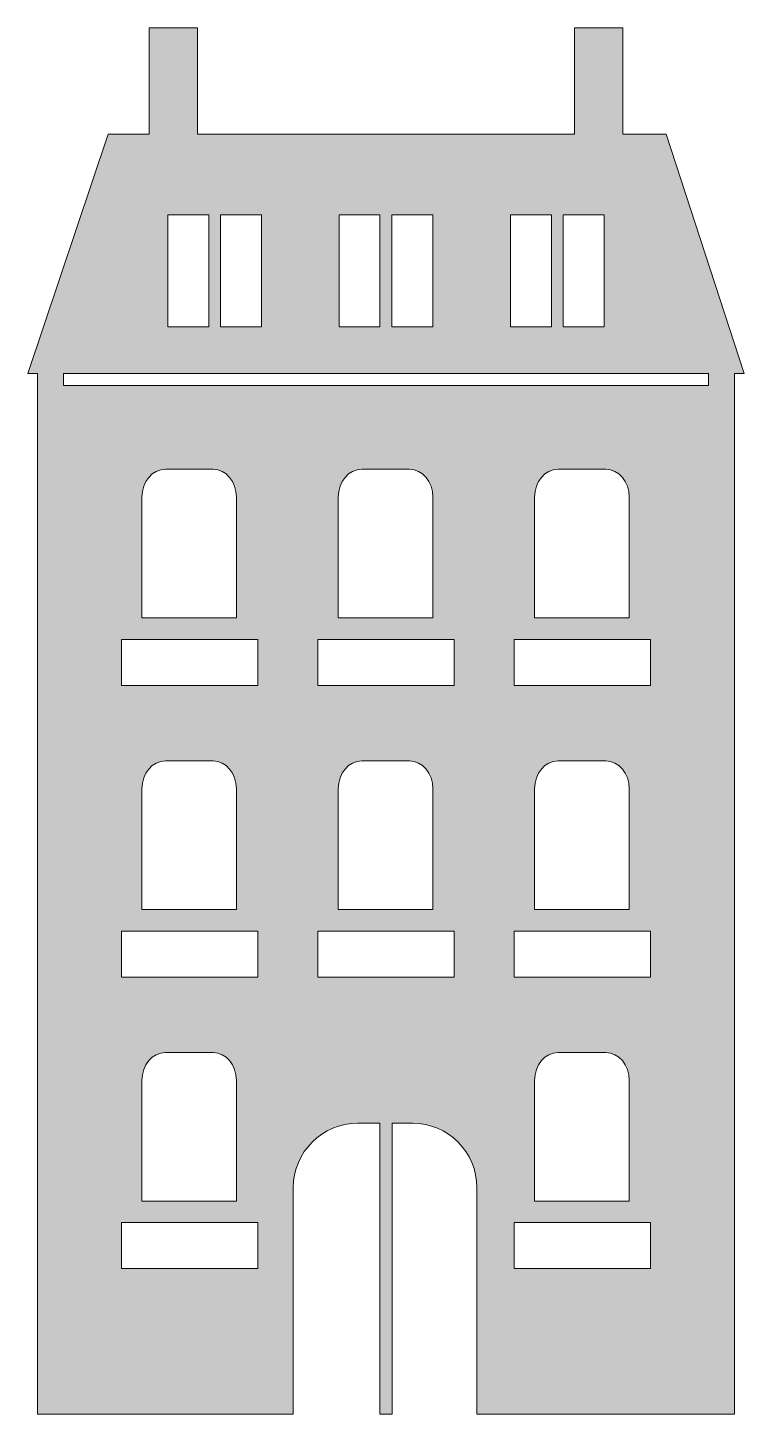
# Model space of a CAD drawing. Header units: inches. Extents: x 0 to 53, y 0 to 102.
import ezdxf

# ---------------------------------------------------------------- set-up
doc = ezdxf.new("R2010")
doc.units = ezdxf.units.IN
doc.header["$MEASUREMENT"] = 0
doc.layers.add('Layer 1', color=7, linetype='Continuous')

msp = doc.modelspace()

# ---------------------------------------------------------------- hatches: boundary and pattern name
at = {"layer": 'Layer 1'}
h = msp.add_hatch(color=252, dxfattribs=at)
h.dxf.hatch_style = 2
edge = h.paths.add_edge_path()
edge.add_spline(control_points=[(43.65, 93.81), (43.65, 93.81), (43.65, 101.6), (43.65, 101.6), (43.65, 101.6), (40.11, 101.6), (40.11, 101.6), (40.11, 101.6), (40.11, 93.81), (40.11, 93.81), (40.11, 93.81), (12.46, 93.81), (12.46, 93.81), (12.46, 93.81), (12.46, 101.6), (12.46, 101.6), (12.46, 101.6), (8.91, 101.6), (8.91, 101.6), (8.91, 101.6), (8.91, 93.81), (8.91, 93.81), (8.91, 93.81), (5.9, 93.81), (5.9, 93.81), (5.9, 93.81), (0, 76.26), (0, 76.26), (0, 76.26), (0.71, 76.26), (0.71, 76.26), (0.71, 76.26), (0.71, 0), (0.71, 0), (0.71, 0), (19.48, 0), (19.48, 0), (19.48, 0), (19.48, 16.6), (19.48, 16.6), (19.48, 19.21), (21.6, 21.33), (24.21, 21.33), (24.21, 21.33), (25.82, 21.33), (25.82, 21.33), (25.82, 21.33), (25.82, 0), (25.82, 0), (25.82, 0), (26.74, 0), (26.74, 0), (26.74, 0), (26.74, 21.33), (26.74, 21.33), (26.74, 21.33), (28.22, 21.33), (28.22, 21.33), (30.83, 21.33), (32.95, 19.21), (32.95, 16.6), (32.95, 16.6), (32.95, 0), (32.95, 0), (32.95, 0), (51.85, 0), (51.85, 0), (51.85, 0), (51.85, 76.26), (51.85, 76.26), (51.85, 76.26), (52.56, 76.26), (52.56, 76.26), (52.56, 76.26), (46.82, 93.81), (46.82, 93.81), (46.82, 93.81), (43.65, 93.81), (43.65, 93.81)], knot_values=[0, 0, 0, 0, 1, 1, 1, 2, 2, 2, 3, 3, 3, 4, 4, 4, 5, 5, 5, 6, 6, 6, 7, 7, 7, 8, 8, 8, 9, 9, 9, 10, 10, 10, 11, 11, 11, 12, 12, 12, 13, 13, 13, 14, 14, 14, 15, 15, 15, 16, 16, 16, 17, 17, 17, 18, 18, 18, 19, 19, 19, 20, 20, 20, 21, 21, 21, 22, 22, 22, 23, 23, 23, 24, 24, 24, 25, 25, 25, 26, 26, 26, 26], degree=3, periodic=1)
h.paths.add_polyline_path([(42.28, 87.88), (42.28, 79.68), (39.28, 79.68), (39.28, 87.88)])
h.paths.add_polyline_path([(35.41, 87.88), (38.41, 87.88), (38.41, 79.68), (35.41, 79.68)])
h.paths.add_polyline_path([(29.72, 87.88), (29.72, 79.68), (26.72, 79.68), (26.72, 87.88)])
h.paths.add_polyline_path([(22.84, 87.88), (25.84, 87.88), (25.84, 79.68), (22.84, 79.68)])
h.paths.add_polyline_path([(10.28, 87.88), (13.28, 87.88), (13.28, 79.68), (10.28, 79.68)])
h.paths.add_polyline_path([(14.15, 87.88), (17.15, 87.88), (17.15, 79.68), (14.15, 79.68)])
h.paths.add_polyline_path([(16.88, 10.67), (6.88, 10.67), (6.88, 14.04), (16.88, 14.04)])
edge = h.paths.add_edge_path()
edge.add_spline(control_points=[(8.38, 15.61), (8.38, 15.61), (8.38, 24.46), (8.38, 24.46), (8.38, 25.6), (9.15, 26.51), (10.1, 26.51), (10.1, 26.51), (13.6, 26.51), (13.6, 26.51), (14.54, 26.51), (15.31, 25.6), (15.31, 24.46), (15.31, 24.46), (15.31, 15.61), (15.31, 15.61), (15.31, 15.61), (8.38, 15.61), (8.38, 15.61)], knot_values=[0, 0, 0, 0, 1, 1, 1, 2, 2, 2, 3, 3, 3, 4, 4, 4, 5, 5, 5, 6, 6, 6, 6], degree=3, periodic=1)
h.paths.add_polyline_path([(16.88, 32.03), (6.88, 32.03), (6.88, 35.41), (16.88, 35.41)])
edge = h.paths.add_edge_path()
edge.add_spline(control_points=[(8.38, 36.98), (8.38, 36.98), (8.38, 45.83), (8.38, 45.83), (8.38, 46.96), (9.15, 47.88), (10.1, 47.88), (10.1, 47.88), (13.6, 47.88), (13.6, 47.88), (14.54, 47.88), (15.31, 46.96), (15.31, 45.83), (15.31, 45.83), (15.31, 36.98), (15.31, 36.98), (15.31, 36.98), (8.38, 36.98), (8.38, 36.98)], knot_values=[0, 0, 0, 0, 1, 1, 1, 2, 2, 2, 3, 3, 3, 4, 4, 4, 5, 5, 5, 6, 6, 6, 6], degree=3, periodic=1)
h.paths.add_polyline_path([(16.88, 53.4), (6.88, 53.4), (6.88, 56.77), (16.88, 56.77)])
edge = h.paths.add_edge_path()
edge.add_spline(control_points=[(8.38, 58.35), (8.38, 58.35), (8.38, 67.2), (8.38, 67.2), (8.38, 68.33), (9.15, 69.25), (10.1, 69.25), (10.1, 69.25), (13.6, 69.25), (13.6, 69.25), (14.54, 69.25), (15.31, 68.33), (15.31, 67.2), (15.31, 67.2), (15.31, 58.35), (15.31, 58.35), (15.31, 58.35), (8.38, 58.35), (8.38, 58.35)], knot_values=[0, 0, 0, 0, 1, 1, 1, 2, 2, 2, 3, 3, 3, 4, 4, 4, 5, 5, 5, 6, 6, 6, 6], degree=3, periodic=1)
h.paths.add_polyline_path([(31.28, 32.03), (21.28, 32.03), (21.28, 35.41), (31.28, 35.41)])
edge = h.paths.add_edge_path()
edge.add_spline(control_points=[(22.78, 36.98), (22.78, 36.98), (22.78, 45.83), (22.78, 45.83), (22.78, 46.96), (23.55, 47.88), (24.5, 47.88), (24.5, 47.88), (28, 47.88), (28, 47.88), (28.95, 47.88), (29.72, 46.96), (29.72, 45.83), (29.72, 45.83), (29.72, 36.98), (29.72, 36.98), (29.72, 36.98), (22.78, 36.98), (22.78, 36.98)], knot_values=[0, 0, 0, 0, 1, 1, 1, 2, 2, 2, 3, 3, 3, 4, 4, 4, 5, 5, 5, 6, 6, 6, 6], degree=3, periodic=1)
h.paths.add_polyline_path([(31.28, 53.4), (21.28, 53.4), (21.28, 56.77), (31.28, 56.77)])
edge = h.paths.add_edge_path()
edge.add_spline(control_points=[(22.78, 58.35), (22.78, 58.35), (22.78, 67.2), (22.78, 67.2), (22.78, 68.33), (23.55, 69.25), (24.5, 69.25), (24.5, 69.25), (28, 69.25), (28, 69.25), (28.95, 69.25), (29.72, 68.33), (29.72, 67.2), (29.72, 67.2), (29.72, 58.35), (29.72, 58.35), (29.72, 58.35), (22.78, 58.35), (22.78, 58.35)], knot_values=[0, 0, 0, 0, 1, 1, 1, 2, 2, 2, 3, 3, 3, 4, 4, 4, 5, 5, 5, 6, 6, 6, 6], degree=3, periodic=1)
h.paths.add_polyline_path([(45.68, 10.67), (35.68, 10.67), (35.68, 14.04), (45.68, 14.04)])
edge = h.paths.add_edge_path()
edge.add_spline(control_points=[(37.18, 15.61), (37.18, 15.61), (37.18, 24.46), (37.18, 24.46), (37.18, 25.6), (37.95, 26.51), (38.9, 26.51), (38.9, 26.51), (42.4, 26.51), (42.4, 26.51), (43.35, 26.51), (44.12, 25.6), (44.12, 24.46), (44.12, 24.46), (44.12, 15.61), (44.12, 15.61), (44.12, 15.61), (37.18, 15.61), (37.18, 15.61)], knot_values=[0, 0, 0, 0, 1, 1, 1, 2, 2, 2, 3, 3, 3, 4, 4, 4, 5, 5, 5, 6, 6, 6, 6], degree=3, periodic=1)
h.paths.add_polyline_path([(45.68, 32.03), (35.68, 32.03), (35.68, 35.41), (45.68, 35.41)])
edge = h.paths.add_edge_path()
edge.add_spline(control_points=[(37.18, 36.98), (37.18, 36.98), (37.18, 45.83), (37.18, 45.83), (37.18, 46.96), (37.95, 47.88), (38.9, 47.88), (38.9, 47.88), (42.4, 47.88), (42.4, 47.88), (43.35, 47.88), (44.12, 46.96), (44.12, 45.83), (44.12, 45.83), (44.12, 36.98), (44.12, 36.98), (44.12, 36.98), (37.18, 36.98), (37.18, 36.98)], knot_values=[0, 0, 0, 0, 1, 1, 1, 2, 2, 2, 3, 3, 3, 4, 4, 4, 5, 5, 5, 6, 6, 6, 6], degree=3, periodic=1)
h.paths.add_polyline_path([(45.68, 53.4), (35.68, 53.4), (35.68, 56.77), (45.68, 56.77)])
edge = h.paths.add_edge_path()
edge.add_spline(control_points=[(37.18, 58.35), (37.18, 58.35), (37.18, 67.2), (37.18, 67.2), (37.18, 68.33), (37.95, 69.25), (38.9, 69.25), (38.9, 69.25), (42.4, 69.25), (42.4, 69.25), (43.35, 69.25), (44.12, 68.33), (44.12, 67.2), (44.12, 67.2), (44.12, 58.35), (44.12, 58.35), (44.12, 58.35), (37.18, 58.35), (37.18, 58.35)], knot_values=[0, 0, 0, 0, 1, 1, 1, 2, 2, 2, 3, 3, 3, 4, 4, 4, 5, 5, 5, 6, 6, 6, 6], degree=3, periodic=1)
h.paths.add_polyline_path([(49.94, 75.39), (2.62, 75.39), (2.62, 76.26), (49.94, 76.26)])

# ---------------------------------------------------------------- linework, layer by layer
at = {"layer": 'Layer 1', "lineweight": 0}
for points in [[(10.28, 87.88), (13.28, 87.88), (13.28, 79.68), (10.28, 79.68), (10.28, 87.88)], [(14.15, 87.88), (17.15, 87.88), (17.15, 79.68), (14.15, 79.68), (14.15, 87.88)], [(22.84, 87.88), (25.84, 87.88), (25.84, 79.68), (22.84, 79.68), (22.84, 87.88)], [(29.72, 87.88), (29.72, 79.68), (26.72, 79.68), (26.72, 87.88), (29.72, 87.88)], [(35.41, 87.88), (38.41, 87.88), (38.41, 79.68), (35.41, 79.68), (35.41, 87.88)], [(42.28, 87.88), (42.28, 79.68), (39.28, 79.68), (39.28, 87.88), (42.28, 87.88)], [(49.94, 75.39), (2.62, 75.39), (2.62, 76.26), (49.94, 76.26), (49.94, 75.39)], [(16.88, 53.4), (6.88, 53.4), (6.88, 56.77), (16.88, 56.77), (16.88, 53.4)], [(31.28, 53.4), (21.28, 53.4), (21.28, 56.77), (31.28, 56.77), (31.28, 53.4)], [(45.68, 53.4), (35.68, 53.4), (35.68, 56.77), (45.68, 56.77), (45.68, 53.4)], [(16.88, 32.03), (6.88, 32.03), (6.88, 35.41), (16.88, 35.41), (16.88, 32.03)], [(31.28, 32.03), (21.28, 32.03), (21.28, 35.41), (31.28, 35.41), (31.28, 32.03)], [(45.68, 32.03), (35.68, 32.03), (35.68, 35.41), (45.68, 35.41), (45.68, 32.03)], [(16.88, 10.67), (6.88, 10.67), (6.88, 14.04), (16.88, 14.04), (16.88, 10.67)], [(45.68, 10.67), (35.68, 10.67), (35.68, 14.04), (45.68, 14.04), (45.68, 10.67)]]:
    msp.add_lwpolyline(points, dxfattribs=at)
for points, knots in [([(43.65, 93.81), (43.65, 93.81), (43.65, 101.6), (43.65, 101.6), (43.65, 101.6), (40.11, 101.6), (40.11, 101.6), (40.11, 101.6), (40.11, 93.81), (40.11, 93.81), (40.11, 93.81), (12.46, 93.81), (12.46, 93.81), (12.46, 93.81), (12.46, 101.6), (12.46, 101.6), (12.46, 101.6), (8.91, 101.6), (8.91, 101.6), (8.91, 101.6), (8.91, 93.81), (8.91, 93.81), (8.91, 93.81), (5.9, 93.81), (5.9, 93.81), (5.9, 93.81), (0, 76.26), (0, 76.26), (0, 76.26), (0.71, 76.26), (0.71, 76.26), (0.71, 76.26), (0.71, 0), (0.71, 0), (0.71, 0), (19.48, 0), (19.48, 0), (19.48, 0), (19.48, 16.6), (19.48, 16.6), (19.48, 19.21), (21.6, 21.33), (24.21, 21.33), (24.21, 21.33), (25.82, 21.33), (25.82, 21.33), (25.82, 21.33), (25.82, 0), (25.82, 0), (25.82, 0), (26.74, 0), (26.74, 0), (26.74, 0), (26.74, 21.33), (26.74, 21.33), (26.74, 21.33), (28.22, 21.33), (28.22, 21.33), (30.83, 21.33), (32.95, 19.21), (32.95, 16.6), (32.95, 16.6), (32.95, 0), (32.95, 0), (32.95, 0), (51.85, 0), (51.85, 0), (51.85, 0), (51.85, 76.26), (51.85, 76.26), (51.85, 76.26), (52.56, 76.26), (52.56, 76.26), (52.56, 76.26), (46.82, 93.81), (46.82, 93.81), (46.82, 93.81), (43.65, 93.81), (43.65, 93.81)], [0, 0, 0, 0, 1, 1, 1, 2, 2, 2, 3, 3, 3, 4, 4, 4, 5, 5, 5, 6, 6, 6, 7, 7, 7, 8, 8, 8, 9, 9, 9, 10, 10, 10, 11, 11, 11, 12, 12, 12, 13, 13, 13, 14, 14, 14, 15, 15, 15, 16, 16, 16, 17, 17, 17, 18, 18, 18, 19, 19, 19, 20, 20, 20, 21, 21, 21, 22, 22, 22, 23, 23, 23, 24, 24, 24, 25, 25, 25, 26, 26, 26, 26]), ([(8.38, 58.35), (8.38, 58.35), (8.38, 67.2), (8.38, 67.2), (8.38, 68.33), (9.15, 69.25), (10.1, 69.25), (10.1, 69.25), (13.6, 69.25), (13.6, 69.25), (14.54, 69.25), (15.31, 68.33), (15.31, 67.2), (15.31, 67.2), (15.31, 58.35), (15.31, 58.35), (15.31, 58.35), (8.38, 58.35), (8.38, 58.35)], [0, 0, 0, 0, 1, 1, 1, 2, 2, 2, 3, 3, 3, 4, 4, 4, 5, 5, 5, 6, 6, 6, 6]), ([(22.78, 58.35), (22.78, 58.35), (22.78, 67.2), (22.78, 67.2), (22.78, 68.33), (23.55, 69.25), (24.5, 69.25), (24.5, 69.25), (28, 69.25), (28, 69.25), (28.95, 69.25), (29.72, 68.33), (29.72, 67.2), (29.72, 67.2), (29.72, 58.35), (29.72, 58.35), (29.72, 58.35), (22.78, 58.35), (22.78, 58.35)], [0, 0, 0, 0, 1, 1, 1, 2, 2, 2, 3, 3, 3, 4, 4, 4, 5, 5, 5, 6, 6, 6, 6]), ([(37.18, 58.35), (37.18, 58.35), (37.18, 67.2), (37.18, 67.2), (37.18, 68.33), (37.95, 69.25), (38.9, 69.25), (38.9, 69.25), (42.4, 69.25), (42.4, 69.25), (43.35, 69.25), (44.12, 68.33), (44.12, 67.2), (44.12, 67.2), (44.12, 58.35), (44.12, 58.35), (44.12, 58.35), (37.18, 58.35), (37.18, 58.35)], [0, 0, 0, 0, 1, 1, 1, 2, 2, 2, 3, 3, 3, 4, 4, 4, 5, 5, 5, 6, 6, 6, 6]), ([(8.38, 36.98), (8.38, 36.98), (8.38, 45.83), (8.38, 45.83), (8.38, 46.96), (9.15, 47.88), (10.1, 47.88), (10.1, 47.88), (13.6, 47.88), (13.6, 47.88), (14.54, 47.88), (15.31, 46.96), (15.31, 45.83), (15.31, 45.83), (15.31, 36.98), (15.31, 36.98), (15.31, 36.98), (8.38, 36.98), (8.38, 36.98)], [0, 0, 0, 0, 1, 1, 1, 2, 2, 2, 3, 3, 3, 4, 4, 4, 5, 5, 5, 6, 6, 6, 6]), ([(22.78, 36.98), (22.78, 36.98), (22.78, 45.83), (22.78, 45.83), (22.78, 46.96), (23.55, 47.88), (24.5, 47.88), (24.5, 47.88), (28, 47.88), (28, 47.88), (28.95, 47.88), (29.72, 46.96), (29.72, 45.83), (29.72, 45.83), (29.72, 36.98), (29.72, 36.98), (29.72, 36.98), (22.78, 36.98), (22.78, 36.98)], [0, 0, 0, 0, 1, 1, 1, 2, 2, 2, 3, 3, 3, 4, 4, 4, 5, 5, 5, 6, 6, 6, 6]), ([(37.18, 36.98), (37.18, 36.98), (37.18, 45.83), (37.18, 45.83), (37.18, 46.96), (37.95, 47.88), (38.9, 47.88), (38.9, 47.88), (42.4, 47.88), (42.4, 47.88), (43.35, 47.88), (44.12, 46.96), (44.12, 45.83), (44.12, 45.83), (44.12, 36.98), (44.12, 36.98), (44.12, 36.98), (37.18, 36.98), (37.18, 36.98)], [0, 0, 0, 0, 1, 1, 1, 2, 2, 2, 3, 3, 3, 4, 4, 4, 5, 5, 5, 6, 6, 6, 6]), ([(8.38, 15.61), (8.38, 15.61), (8.38, 24.46), (8.38, 24.46), (8.38, 25.6), (9.15, 26.51), (10.1, 26.51), (10.1, 26.51), (13.6, 26.51), (13.6, 26.51), (14.54, 26.51), (15.31, 25.6), (15.31, 24.46), (15.31, 24.46), (15.31, 15.61), (15.31, 15.61), (15.31, 15.61), (8.38, 15.61), (8.38, 15.61)], [0, 0, 0, 0, 1, 1, 1, 2, 2, 2, 3, 3, 3, 4, 4, 4, 5, 5, 5, 6, 6, 6, 6]), ([(37.18, 15.61), (37.18, 15.61), (37.18, 24.46), (37.18, 24.46), (37.18, 25.6), (37.95, 26.51), (38.9, 26.51), (38.9, 26.51), (42.4, 26.51), (42.4, 26.51), (43.35, 26.51), (44.12, 25.6), (44.12, 24.46), (44.12, 24.46), (44.12, 15.61), (44.12, 15.61), (44.12, 15.61), (37.18, 15.61), (37.18, 15.61)], [0, 0, 0, 0, 1, 1, 1, 2, 2, 2, 3, 3, 3, 4, 4, 4, 5, 5, 5, 6, 6, 6, 6])]:
    msp.add_open_spline(points, degree=3, knots=knots, dxfattribs=at)

doc.saveas('drawing.dxf')
